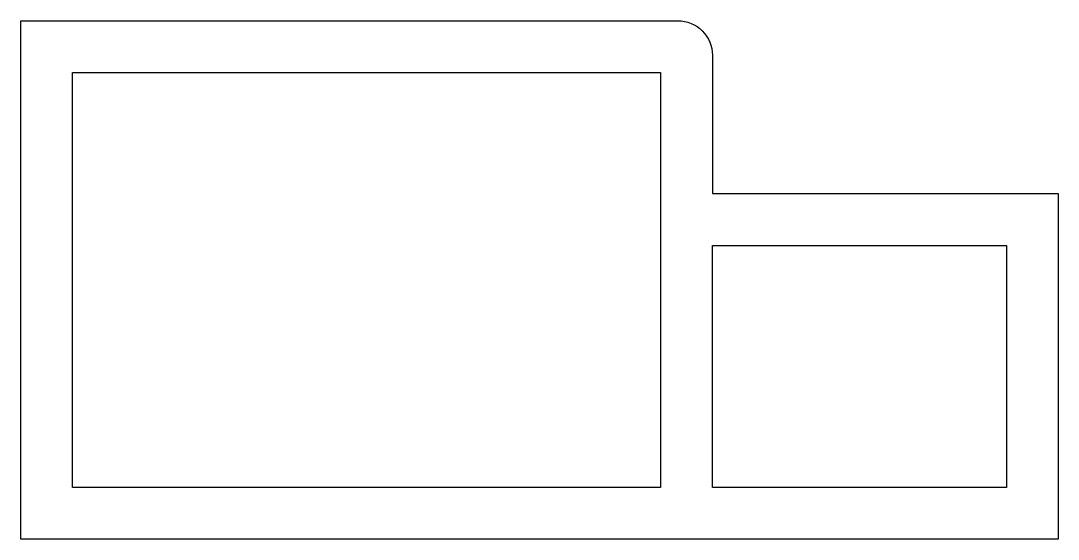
# Model space of a CAD drawing. Extents: x 1410.5 to 1470.5, y -37.4 to -7.4.
import ezdxf

# ---------------------------------------------------------------- set-up
doc = ezdxf.new("R2010")
doc.units = 0
doc.header["$LTSCALE"] = 15
doc.layers.get('0').update_dxf_attribs({"linetype": 'CONTINUOUS'})

msp = doc.modelspace()

# ---------------------------------------------------------------- linework, layer by layer
at = {"color": 0, "ltscale": 0.05}
msp.add_lwpolyline([(1470.508, -17.363), (1470.508, -37.363), (1410.508, -37.363), (1410.508, -7.363), (1448.508, -7.363, -0.414214), (1450.508, -9.363), (1450.508, -17.363), (1470.508, -17.363)], format="xyb", dxfattribs=at)
for points in [[(1413.508, -10.363), (1447.508, -10.363), (1447.508, -34.363), (1413.508, -34.363)], [(1450.508, -20.363), (1467.508, -20.363), (1467.508, -34.363), (1450.508, -34.363)]]:
    msp.add_lwpolyline(points, close=True, dxfattribs=at)

doc.saveas('drawing.dxf')
